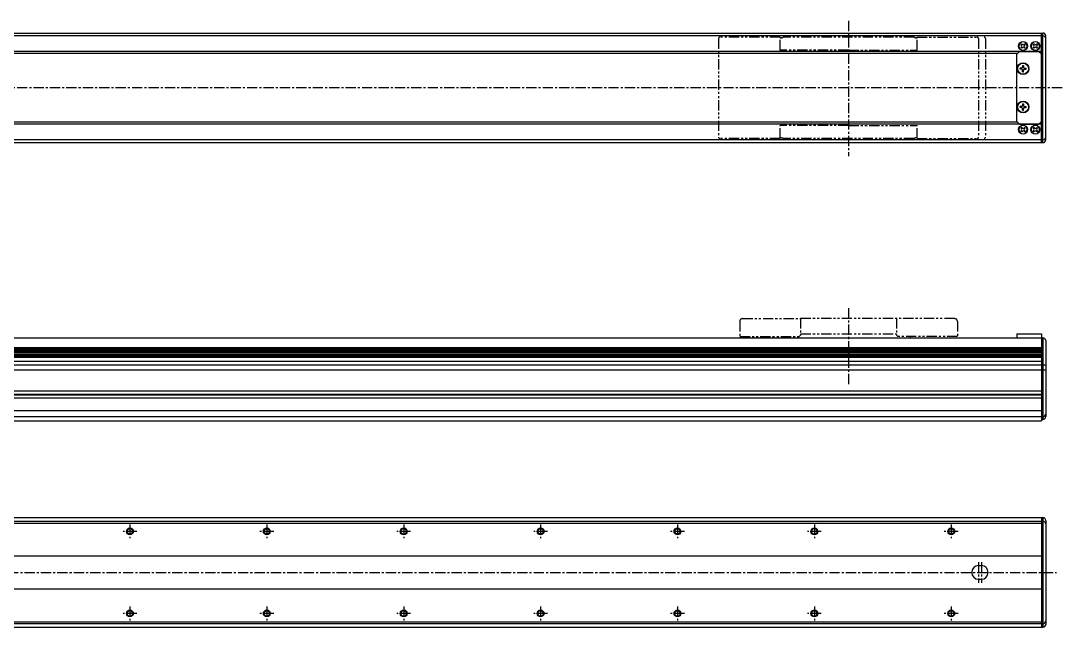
# Model space of a CAD drawing. Extents: x -805 to 722, y -206 to 306.
# Drawn here: x -39 to 722, y -137 to 306 of the extents above; entities that cross this region are included whole.
import ezdxf

# ---------------------------------------------------------------- set-up
doc = ezdxf.new("R2010")
doc.units = 0
for name, pattern in [('CENTER', [12, 7.5, -1.5, 1.5, -1.5]), ('CONTINOUS', [0]), ('PHANTOM', [15, 7.5, -1.5, 1.5, -1.5, 1.5, -1.5])]:
    doc.linetypes.add(name, pattern=pattern)
doc.layers.get('0').update_dxf_attribs({"linetype": 'CONTINUOUS'})
doc.layers.add('CENTER', color=1, linetype='CENTER')

msp = doc.modelspace()

# ---------------------------------------------------------------- linework, layer by layer
at = {"color": 7, "linetype": 'CONTINOUS'}
for p, q in [((-626.95, 296.81), (708.05, 296.81)), ((707.05, 216.81), (707.05, 296.81)), ((708.05, 216.81), (708.05, 296.81)), ((707.05, 294.73), (-307.8, 294.73)), ((707.05, 294.73), (708.05, 294.73)), ((710.05, 218.81), (710.05, 294.81)), ((707.05, 283.31), (-288.95, 283.31)), ((689.55, 281.81), (-288.95, 281.81)), ((689.05, 281.31), (691.05, 283.31)), ((691.05, 283.31), (705.05, 283.31)), ((692.01, 288.24), (692.61, 288.84)), ((692.42, 287.83), (692.01, 288.24)), ((692.01, 286.37), (692.42, 286.78)), ((692.61, 285.77), (692.01, 286.37)), ((692.61, 288.84), (693.03, 288.43)), ((693.03, 286.18), (692.61, 285.77)), ((694.07, 288.43), (694.49, 288.84)), ((694.49, 285.77), (694.07, 286.18)), ((694.49, 288.84), (695.09, 288.24)), ((695.09, 286.37), (694.49, 285.77)), ((695.09, 288.24), (694.68, 287.83)), ((694.68, 286.78), (695.09, 286.37)), ((701.01, 288.24), (701.61, 288.84)), ((701.42, 287.83), (701.01, 288.24)), ((701.01, 286.37), (701.42, 286.78)), ((701.61, 285.77), (701.01, 286.37)), ((701.61, 288.84), (702.03, 288.43)), ((702.03, 286.18), (701.61, 285.77)), ((703.07, 288.43), (703.49, 288.84)), ((703.49, 285.77), (703.07, 286.18)), ((703.49, 288.84), (704.09, 288.24)), ((704.09, 286.37), (703.49, 285.77)), ((704.09, 288.24), (703.68, 287.83)), ((703.68, 286.78), (704.09, 286.37)), ((707.05, 281.31), (705.05, 283.31)), ((689.05, 232.31), (689.05, 281.31)), ((707.05, 232.31), (707.05, 281.31)), ((691.35, 270.49), (691.35, 271.12)), ((692.3, 271.12), (691.35, 271.12)), ((692.3, 270.49), (691.35, 270.49)), ((693.24, 273.01), (693.24, 272.06)), ((693.24, 273.01), (693.86, 273.01)), ((693.24, 268.61), (693.24, 269.55)), ((693.24, 268.61), (693.86, 268.61)), ((693.86, 273.01), (693.86, 272.06)), ((693.86, 268.61), (693.86, 269.55)), ((694.8, 271.12), (695.75, 271.12)), ((694.8, 270.49), (695.75, 270.49)), ((695.75, 270.49), (695.75, 271.12)), ((693.24, 245.01), (693.24, 244.06)), ((693.24, 245.01), (693.86, 245.01)), ((693.86, 245.01), (693.86, 244.06)), ((691.35, 242.49), (691.35, 243.12)), ((692.3, 243.12), (691.35, 243.12)), ((692.3, 242.49), (691.35, 242.49)), ((693.24, 240.61), (693.24, 241.55)), ((693.24, 240.61), (693.86, 240.61)), ((693.86, 240.61), (693.86, 241.55)), ((694.8, 243.12), (695.75, 243.12)), ((694.8, 242.49), (695.75, 242.49)), ((695.75, 242.49), (695.75, 243.12)), ((689.55, 231.81), (-288.95, 231.81)), ((707.05, 230.31), (-288.95, 230.31)), ((691.05, 230.31), (689.05, 232.31)), ((691.05, 230.31), (705.05, 230.31)), ((705.05, 230.31), (707.05, 232.31)), ((692.61, 227.84), (692.01, 227.24)), ((692.01, 227.24), (692.42, 226.83)), ((692.42, 225.78), (692.01, 225.37)), ((692.01, 225.37), (692.61, 224.77)), ((693.03, 227.43), (692.61, 227.84)), ((692.61, 224.77), (693.03, 225.18)), ((694.49, 227.84), (694.07, 227.43)), ((694.07, 225.18), (694.49, 224.77)), ((695.09, 227.24), (694.49, 227.84)), ((694.49, 224.77), (695.09, 225.37)), ((694.68, 226.83), (695.09, 227.24)), ((695.09, 225.37), (694.68, 225.78)), ((701.61, 227.84), (701.01, 227.24)), ((701.01, 227.24), (701.42, 226.83)), ((701.42, 225.78), (701.01, 225.37)), ((701.01, 225.37), (701.61, 224.77)), ((702.03, 227.43), (701.61, 227.84)), ((701.61, 224.77), (702.03, 225.18)), ((703.49, 227.84), (703.07, 227.43)), ((703.07, 225.18), (703.49, 224.77)), ((704.09, 227.24), (703.49, 227.84)), ((703.49, 224.77), (704.09, 225.37)), ((703.68, 226.83), (704.09, 227.24)), ((704.09, 225.37), (703.68, 225.78)), ((-626.95, 216.81), (708.05, 216.81)), ((707.05, 218.88), (-307.8, 218.88)), ((707.05, 218.88), (708.05, 218.88)), ((689.05, 77.03), (707.05, 77.03)), ((689.05, 77.03), (689.05, 74.13)), ((707.05, 77.03), (707.05, 74.13)), ((-626.95, 74.13), (708.05, 74.13)), ((707.05, 74.13), (707.05, 13.63)), ((708.05, 74.13), (708.05, 14.63)), ((710.05, 72.13), (710.05, 16.63)), ((-625.95, 67.11), (707.05, 67.11)), ((-625.95, 66.11), (707.05, 66.11)), ((-625.95, 65.12), (707.05, 65.12)), ((-625.95, 64.13), (707.05, 64.13)), ((-625.95, 63.14), (707.05, 63.14)), ((-625.95, 62.14), (707.05, 62.14)), ((-625.95, 61.15), (707.05, 61.15)), ((-626.95, 57.24), (708.05, 57.24)), ((-625.95, 60.16), (707.05, 60.16)), ((-625.95, 54.38), (707.05, 54.38)), ((707.05, 54.53), (710.05, 54.53)), ((-625.95, 50.88), (707.05, 50.88)), ((707.05, 50.73), (710.05, 50.73)), ((-628.95, 35.46), (707.05, 35.46)), ((-625.95, 32.93), (707.05, 32.93)), ((-625.95, 32.63), (707.05, 32.63)), ((-628.95, 30.39), (707.05, 30.39)), ((-626.95, 21.13), (708.05, 21.13)), ((-626.95, 16.63), (708.05, 16.63)), ((-625.95, 13.63), (707.05, 13.63)), ((707.05, 14.63), (708.05, 14.63)), ((-626.95, -57.16), (708.05, -57.16)), ((-626.95, -59.76), (708.05, -59.76)), ((707.05, -57.16), (707.05, -137.16)), ((708.05, -57.16), (708.05, -137.16)), ((710.05, -59.16), (710.05, -135.16)), ((-626.95, -61.16), (708.05, -61.16)), ((-625.95, -85.16), (707.05, -85.16)), ((661.05, -92.16), (663.05, -92.16)), ((661.05, -102.16), (663.05, -102.16)), ((-625.95, -109.16), (707.05, -109.16)), ((-626.95, -133.16), (708.05, -133.16)), ((-626.95, -134.56), (708.05, -134.56)), ((-626.95, -137.16), (708.05, -137.16))]:
    msp.add_line(p, q, dxfattribs=at)
at = {"color": 3, "linetype": 'PHANTOM'}
for p, q in [((471.05, 292.81), (471.05, 220.81)), ((516.05, 293.81), (472.05, 293.81)), ((516.05, 284.31), (516.05, 293.81)), ((613.87, 293.81), (518.23, 293.81)), ((616.05, 293.81), (660.05, 293.81)), ((616.05, 284.31), (616.05, 293.81)), ((661.05, 292.81), (661.05, 220.81)), ((666.05, 292.81), (666.05, 220.81)), ((566.05, 284.31), (516.05, 284.31)), ((566.05, 284.31), (616.05, 284.31)), ((566.05, 229.31), (516.05, 229.31)), ((516.05, 219.81), (516.05, 229.31)), ((566.05, 229.31), (616.05, 229.31)), ((616.05, 219.81), (616.05, 229.31)), ((516.05, 219.81), (472.05, 219.81)), ((613.87, 219.81), (518.23, 219.81)), ((616.05, 219.81), (660.05, 219.81)), ((486.55, 86.23), (486.55, 75.23)), ((488.55, 88.23), (531.05, 88.23)), ((531.05, 88.63), (601.05, 88.63)), ((531.05, 88.63), (531.05, 76.23)), ((601.05, 88.63), (601.05, 76.23)), ((643.55, 88.23), (601.05, 88.23)), ((645.55, 86.23), (645.55, 75.23)), ((530.05, 75.23), (531.05, 76.23)), ((531.05, 77.16), (601.05, 77.16)), ((602.05, 75.23), (601.05, 76.23)), ((486.55, 75.23), (530.05, 75.23)), ((521.05, 75.23), (521.05, 74.13)), ((645.55, 75.23), (602.05, 75.23)), ((611.05, 75.23), (611.05, 74.13))]:
    msp.add_line(p, q, dxfattribs=at)
at = {"color": 7, "linetype": 'CONTINOUS'}
for centre, radius in [((693.55, 287.31), 3.25), ((702.55, 287.31), 3.25), ((693.55, 270.81), 4.3), ((693.55, 270.81), 4), ((693.55, 242.81), 4.3), ((693.55, 242.81), 4), ((693.55, 226.31), 3.25), ((702.55, 226.31), 3.25), ((41.05, -67.16), 2.5), ((41.05, -67.16), 2), ((141.05, -67.16), 2.5), ((141.05, -67.16), 2), ((241.05, -67.16), 2.5), ((241.05, -67.16), 2), ((341.05, -67.16), 2.5), ((341.05, -67.16), 2), ((441.05, -67.16), 2.5), ((441.05, -67.16), 2), ((541.05, -67.16), 2.5), ((541.05, -67.16), 2), ((641.05, -67.16), 2.5), ((641.05, -67.16), 2), ((41.05, -127.16), 2.5), ((41.05, -127.16), 2), ((141.05, -127.16), 2.5), ((141.05, -127.16), 2), ((241.05, -127.16), 2.5), ((241.05, -127.16), 2), ((341.05, -127.16), 2.5), ((341.05, -127.16), 2), ((441.05, -127.16), 2.5), ((441.05, -127.16), 2), ((541.05, -127.16), 2.5), ((541.05, -127.16), 2), ((641.05, -127.16), 2.5), ((641.05, -127.16), 2)]:
    msp.add_circle(centre, radius, dxfattribs=at)
for centre, radius, start, end in [((708.05, 294.81), 2, 0, 90), ((693.55, 287.31), 3, 0.00029, 0), ((702.55, 287.31), 3, 0.00029, 0), ((708.05, 292.73), 2, 0, 90), ((691.9, 287.31), 0.742, 315, 44.99994), ((693.55, 288.95), 0.742, 225, 314.99996), ((693.55, 285.66), 0.742, 44.99997, 134.99995), ((695.2, 287.31), 0.742, 134.99996, 224.99995), ((700.9, 287.31), 0.742, 315, 44.99994), ((702.55, 288.95), 0.742, 225, 314.99996), ((702.55, 285.66), 0.742, 44.99997, 134.99995), ((704.2, 287.31), 0.742, 134.99996, 224.99995), ((692.3, 272.06), 0.94, 269.99996, 0), ((692.3, 269.55), 0.94, 0.00003, 90.00006), ((694.8, 272.06), 0.94, 179.99998, 270.00002), ((694.8, 269.55), 0.94, 90.00001, 180.00005), ((692.3, 244.06), 0.94, 269.99996, 0), ((694.8, 244.06), 0.94, 179.99998, 270.00002), ((692.3, 241.55), 0.94, 0.00003, 90.00006), ((694.8, 241.55), 0.94, 90.00001, 180.00005), ((693.55, 226.31), 3, 0, 359.99971), ((702.55, 226.31), 3, 0, 359.99971), ((691.9, 226.31), 0.742, 315.00006, 45), ((693.55, 227.95), 0.742, 225.00005, 315.00003), ((693.55, 224.66), 0.742, 45.00004, 135), ((695.2, 226.31), 0.742, 135.00005, 225.00004), ((700.9, 226.31), 0.742, 315.00006, 45), ((702.55, 227.95), 0.742, 225.00005, 315.00003), ((702.55, 224.66), 0.742, 45.00004, 135), ((704.2, 226.31), 0.742, 135.00005, 225.00004), ((708.05, 220.88), 2, 270, 0), ((708.05, 218.81), 2, 270, 0), ((708.05, 72.13), 2, 0, 90), ((708.05, 18.63), 2, 270, 0), ((708.05, 16.63), 2, 270, 0), ((708.05, -59.16), 2, 0, 90), ((708.05, -61.76), 2, 0, 90), ((661.05, -97.16), 5, 90, 270), ((663.05, -97.16), 5, 270, 90), ((708.05, -132.56), 2, 270, 0), ((708.05, -135.16), 2, 270, 0)]:
    msp.add_arc(centre, radius, start, end, dxfattribs=at)
at = {"color": 3, "linetype": 'PHANTOM'}
for centre, radius, start, end in [((472.05, 292.81), 1, 90, 180), ((516.05, 298.31), 5, 270, 295.84193), ((616.05, 298.31), 5, 244.15807, 270), ((660.05, 292.81), 1, 0, 90), ((665.05, 292.81), 1, 0, 90), ((472.05, 220.81), 1, 180, 270), ((660.05, 220.81), 1, 270, 0), ((665.05, 220.81), 1, 270, 0), ((516.05, 215.31), 5, 64.15807, 90), ((616.05, 215.31), 5, 90, 115.84193), ((488.55, 86.23), 2, 90, 180), ((643.55, 86.23), 2, 0, 90)]:
    msp.add_arc(centre, radius, start, end, dxfattribs=at)
at = {"layer": 'CENTER', "color": 1, "linetype": 'CENTER'}
for p, q in [((566.05, 305.76), (566.05, 206.99)), ((722.1, 256.81), (-663.47, 256.81)), ((566.05, 95.83), (566.05, 39.25)), ((46.09, -67.16), (36.01, -67.16)), ((41.05, -62.12), (41.05, -72.2)), ((146.09, -67.16), (136.01, -67.16)), ((141.05, -62.12), (141.05, -72.2)), ((246.09, -67.16), (236.01, -67.16)), ((241.05, -62.12), (241.05, -72.2)), ((346.09, -67.16), (336.01, -67.16)), ((341.05, -62.12), (341.05, -72.2)), ((446.09, -67.16), (436.01, -67.16)), ((441.05, -62.12), (441.05, -72.2)), ((546.09, -67.16), (536.01, -67.16)), ((541.05, -62.12), (541.05, -72.2)), ((646.09, -67.16), (636.01, -67.16)), ((641.05, -62.12), (641.05, -72.2)), ((661.05, -89.62), (661.05, -104.7)), ((663.05, -89.62), (663.05, -104.7)), ((-671.98, -97.16), (717.98, -97.16)), ((46.09, -127.16), (36.01, -127.16)), ((41.05, -122.12), (41.05, -132.2)), ((146.09, -127.16), (136.01, -127.16)), ((141.05, -122.12), (141.05, -132.2)), ((246.09, -127.16), (236.01, -127.16)), ((241.05, -122.12), (241.05, -132.2)), ((346.09, -127.16), (336.01, -127.16)), ((341.05, -122.12), (341.05, -132.2)), ((446.09, -127.16), (436.01, -127.16)), ((441.05, -122.12), (441.05, -132.2)), ((546.09, -127.16), (536.01, -127.16)), ((541.05, -122.12), (541.05, -132.2)), ((646.09, -127.16), (636.01, -127.16)), ((641.05, -122.12), (641.05, -132.2))]:
    msp.add_line(p, q, dxfattribs=at)

doc.saveas('drawing.dxf')
